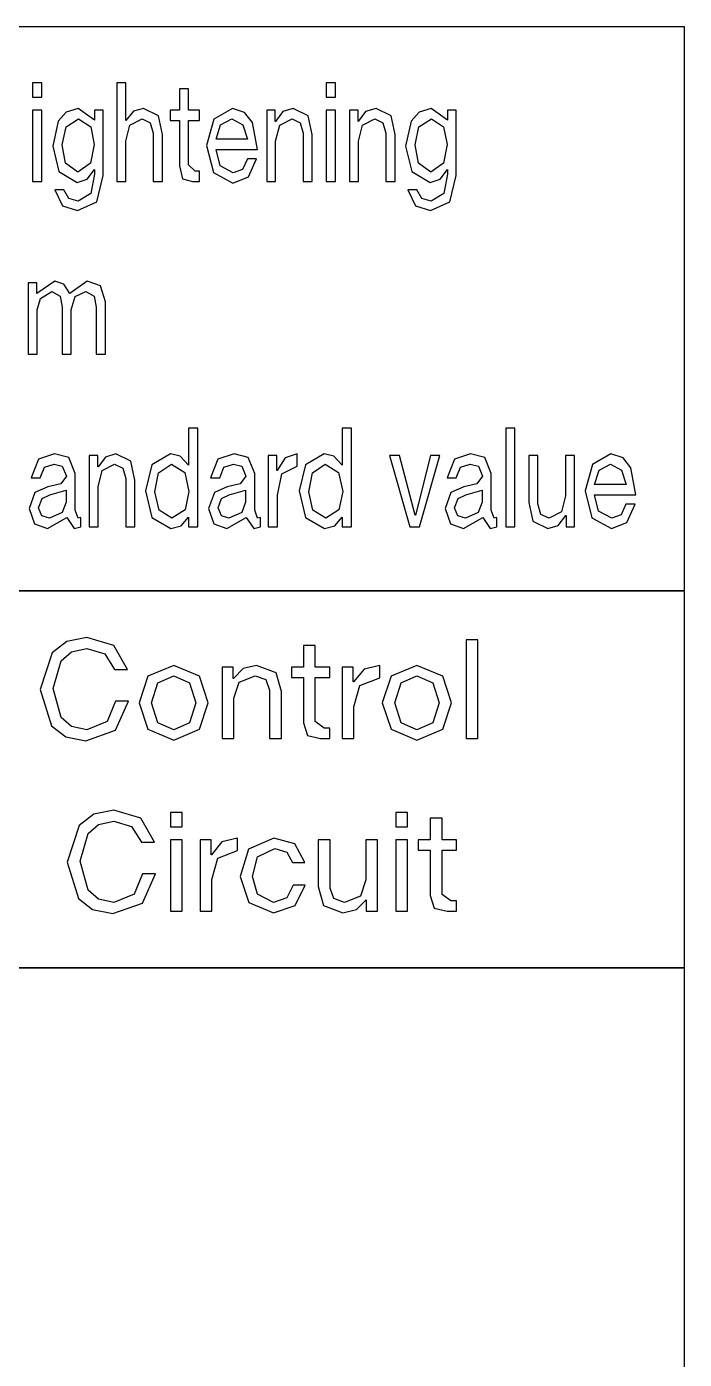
# Model space of a CAD drawing. Extents: x -212 to 220, y 7 to 294.
# Drawn here: x 178.59 to 192.02, y 120.68 to 147.9 of the extents above; entities that cross this region are included whole.
import ezdxf

# ---------------------------------------------------------------- set-up
doc = ezdxf.new("R2010")
doc.units = 0

msp = doc.modelspace()

# ---------------------------------------------------------------- linework, layer by layer
at = {"layer": '1'}
for p, q in [((157.417564, 147.898229), (192.017579, 147.898229)), ((174.718, 147.898), (192.017831, 147.898)), ((192.017579, 147.898229), (192.017579, 136.37618)), ((178.895228, 146.751071), (178.709193, 146.751071)), ((178.709193, 146.751071), (178.709193, 146.457548)), ((178.895228, 146.457548), (178.895228, 146.751071)), ((180.611915, 146.751071), (180.430014, 146.751071)), ((180.430014, 146.751071), (180.430014, 144.733622)), ((180.611915, 145.977991), (180.611915, 146.751071)), ((184.892781, 146.751071), (184.706747, 146.751071)), ((184.706747, 146.751071), (184.706747, 146.457548)), ((184.892781, 146.457548), (184.892781, 146.751071)), ((178.709193, 146.457548), (178.895228, 146.457548)), ((181.894521, 146.631181), (181.708486, 146.631181)), ((181.708486, 146.631181), (181.708486, 146.192965)), ((181.894521, 146.192965), (181.894521, 146.631181)), ((184.706747, 146.457548), (184.892781, 146.457548)), ((178.895228, 146.192965), (178.709193, 146.192965)), ((178.709193, 146.192965), (178.709193, 144.733622)), ((178.895228, 144.733622), (178.895228, 146.192965)), ((179.641434, 146.226038), (179.394356, 146.154143)), ((179.976296, 145.986259), (179.641434, 146.226038)), ((180.149929, 146.192965), (179.976296, 146.192965)), ((179.976296, 146.192965), (179.976296, 145.986259)), ((180.149929, 144.857646), (180.149929, 146.192965)), ((180.971582, 146.226038), (180.767461, 146.168677)), ((181.277506, 146.07721), (180.971582, 146.226038)), ((181.708486, 146.192965), (181.518318, 146.192965)), ((181.518318, 146.192965), (181.518318, 145.982125)), ((182.117763, 146.192965), (181.894521, 146.192965)), ((182.117763, 145.982125), (182.117763, 146.192965)), ((182.790589, 146.226038), (182.411284, 146.010547)), ((183.038635, 146.145552), (182.790589, 146.226038)), ((183.663918, 146.192965), (183.490285, 146.192965)), ((183.490285, 146.192965), (183.490286, 144.733622)), ((183.663918, 145.961455), (183.663918, 146.192965)), ((184.031854, 146.226038), (183.818947, 146.161959)), ((184.337778, 146.07721), (184.031854, 146.226038)), ((184.892781, 146.192965), (184.706747, 146.192965)), ((184.706747, 146.192965), (184.706747, 144.733622)), ((184.892781, 144.733622), (184.892781, 146.192965)), ((185.354767, 146.192965), (185.181135, 146.192965)), ((185.181135, 146.192965), (185.181135, 144.733622)), ((185.354767, 145.961455), (185.354767, 146.192965)), ((185.722703, 146.226038), (185.509796, 146.161959)), ((186.028627, 146.07721), (185.722703, 146.226038)), ((186.848213, 146.226038), (186.601136, 146.154143)), ((187.183076, 145.986259), (186.848213, 146.226038)), ((187.356708, 146.192965), (187.183076, 146.192965)), ((187.183076, 146.192965), (187.183076, 145.986259)), ((187.356708, 144.857646), (187.356708, 146.192965)), ((179.233708, 145.97024), (179.120537, 145.457093)), ((179.394356, 146.154143), (179.233708, 145.97024)), ((179.392354, 145.854484), (179.649702, 146.015198)), ((179.649702, 146.015198), (179.895681, 145.850867)), ((180.616049, 145.977991), (180.611915, 145.977991)), ((180.767461, 146.168677), (180.616049, 145.977991)), ((180.695631, 145.884973), (180.946777, 146.015198)), ((180.946777, 146.015198), (181.113175, 145.9351)), ((181.113175, 145.9351), (181.174153, 145.721676)), ((181.360188, 145.692737), (181.277506, 146.07721)), ((181.518318, 145.982125), (181.708486, 145.982125)), ((181.708486, 145.982125), (181.708486, 145.051949)), ((181.894521, 145.076754), (181.894521, 145.982125)), ((181.894521, 145.982125), (182.117763, 145.982125)), ((182.411284, 146.010547), (182.261423, 145.469495)), ((182.548744, 145.892208), (182.778186, 146.015198)), ((182.778186, 146.015198), (183.004529, 145.895309)), ((183.196765, 145.941818), (183.038635, 146.145552)), ((183.299083, 145.390947), (183.196765, 145.941818)), ((183.668053, 145.961455), (183.663918, 145.961455)), ((183.818947, 146.161959), (183.668053, 145.961455)), ((183.755902, 145.884973), (184.007049, 146.015198)), ((184.007049, 146.015198), (184.173447, 145.9351)), ((184.173447, 145.9351), (184.234425, 145.721676)), ((184.42046, 145.692737), (184.337778, 146.07721)), ((185.358901, 145.961455), (185.354767, 145.961455)), ((185.509796, 146.161959), (185.358901, 145.961455)), ((185.446751, 145.884973), (185.697898, 146.015198)), ((185.697898, 146.015198), (185.864296, 145.9351)), ((185.864296, 145.9351), (185.925274, 145.721676)), ((186.111309, 145.692737), (186.028627, 146.07721)), ((186.440487, 145.97024), (186.327316, 145.457093)), ((186.601136, 146.154143), (186.440487, 145.97024)), ((186.599133, 145.854484), (186.856481, 146.015198)), ((186.856481, 146.015198), (187.102461, 145.850867)), ((179.314839, 145.486031), (179.392354, 145.854484)), ((179.895681, 145.850867), (179.968028, 145.4943)), ((180.611915, 145.556311), (180.695631, 145.884973)), ((181.174153, 145.721676), (181.174153, 144.733622)), ((181.360188, 144.733622), (181.360188, 145.692737)), ((182.455726, 145.601787), (182.548744, 145.892208)), ((183.004529, 145.895309), (183.100646, 145.601787)), ((183.672186, 145.556311), (183.755902, 145.884973)), ((184.234425, 145.721676), (184.234425, 144.733622)), ((184.42046, 144.733622), (184.42046, 145.692737)), ((185.363036, 145.556311), (185.446751, 145.884973)), ((185.925274, 145.721676), (185.925274, 144.733622)), ((186.111309, 144.733622), (186.111309, 145.692737)), ((186.521619, 145.486031), (186.599133, 145.854484)), ((187.102461, 145.850867), (187.174807, 145.4943)), ((179.120537, 145.457093), (179.245076, 144.938261)), ((179.382535, 145.10776), (179.314839, 145.486031)), ((179.968028, 145.4943), (179.892064, 145.107243)), ((180.611915, 144.733622), (180.611915, 145.556311)), ((182.261423, 145.469495), (182.401466, 144.917591)), ((183.100646, 145.601787), (182.455726, 145.601787)), ((182.538408, 145.0566), (182.455726, 145.390947)), ((182.455726, 145.390947), (183.299083, 145.390947)), ((183.672186, 144.733622), (183.672186, 145.556311)), ((185.363036, 144.733622), (185.363036, 145.556311)), ((186.327316, 145.457093), (186.451856, 144.938261)), ((186.589315, 145.10776), (186.521619, 145.486031)), ((187.174807, 145.4943), (187.098843, 145.107243)), ((179.633166, 144.927926), (179.382535, 145.10776)), ((179.892064, 145.107243), (179.633166, 144.927926)), ((183.096512, 145.196643), (182.998328, 144.982703)), ((183.282547, 145.196643), (183.096512, 145.196643)), ((183.116666, 144.827674), (183.282547, 145.196643)), ((186.839945, 144.927926), (186.589315, 145.10776)), ((187.098843, 145.107243), (186.839945, 144.927926)), ((179.245076, 144.938261), (179.620763, 144.717086)), ((179.633166, 144.927926), (179.633166, 144.927926)), ((179.827469, 144.782715), (179.972162, 144.981669)), ((179.976297, 144.886585), (179.898782, 144.487126)), ((179.972162, 144.981669), (179.976297, 144.981669)), ((179.976297, 144.981669), (179.976297, 144.886585)), ((180.022805, 144.321761), (180.149929, 144.857646)), ((181.708486, 145.051949), (181.769981, 144.792017)), ((182.030947, 144.944462), (181.894521, 145.076754)), ((182.117763, 144.944462), (182.030947, 144.944462)), ((182.117763, 144.733622), (182.117763, 144.944462)), ((182.401466, 144.917591), (182.798857, 144.700549)), ((182.807125, 144.911389), (182.538408, 145.0566)), ((182.798857, 144.700549), (183.116666, 144.827674)), ((182.998328, 144.982703), (182.807125, 144.911389)), ((186.451856, 144.938261), (186.827542, 144.717086)), ((186.839945, 144.927926), (186.839945, 144.927926)), ((187.034248, 144.782715), (187.178942, 144.981669)), ((187.183076, 144.886585), (187.105562, 144.487126)), ((187.178942, 144.981669), (187.183076, 144.981669)), ((187.183076, 144.981669), (187.183076, 144.886585)), ((187.229585, 144.321761), (187.356708, 144.857646)), ((178.709193, 144.733622), (178.895228, 144.733622)), ((179.347913, 144.568258), (179.161878, 144.568258)), ((179.161878, 144.568258), (179.321041, 144.235978)), ((179.451265, 144.385323), (179.347913, 144.568258)), ((179.620763, 144.717086), (179.827469, 144.782715)), ((180.430014, 144.733622), (180.611915, 144.733622)), ((181.174153, 144.733622), (181.360188, 144.733622)), ((181.769981, 144.792017), (181.977203, 144.733622)), ((181.977203, 144.733622), (182.117763, 144.733622)), ((183.490286, 144.733622), (183.672186, 144.733622)), ((184.234425, 144.733622), (184.42046, 144.733622)), ((184.706747, 144.733622), (184.892781, 144.733622)), ((185.181135, 144.733622), (185.363036, 144.733622)), ((185.925274, 144.733622), (186.111309, 144.733622)), ((186.554692, 144.568258), (186.368657, 144.568258)), ((186.368657, 144.568258), (186.527821, 144.235978)), ((186.658045, 144.385323), (186.554692, 144.568258)), ((186.827542, 144.717086), (187.034248, 144.782715)), ((179.641434, 144.332613), (179.451265, 144.385323)), ((179.629032, 144.142444), (180.022805, 144.321761)), ((179.898782, 144.487126), (179.641434, 144.332613)), ((186.848213, 144.332613), (186.658045, 144.385323)), ((186.835811, 144.142444), (187.229585, 144.321761)), ((187.105562, 144.487126), (186.848213, 144.332613)), ((179.321041, 144.235978), (179.629032, 144.142444)), ((186.527821, 144.235978), (186.835811, 144.142444)), ((178.793942, 142.665531), (178.62031, 142.665531)), ((178.62031, 142.665531), (178.62031, 141.206189)), ((178.793942, 142.450557), (178.793942, 142.665531)), ((179.161877, 142.698604), (178.798076, 142.450557)), ((179.348946, 142.641243), (179.161877, 142.698604)), ((179.823334, 142.698604), (179.467801, 142.450557)), ((180.093085, 142.600936), (179.823334, 142.698604)), ((178.798076, 142.450557), (178.793942, 142.450557)), ((178.87094, 142.343587), (179.104, 142.487764)), ((179.104, 142.487764), (179.271431, 142.396297)), ((179.271431, 142.396297), (179.314839, 142.165303)), ((179.467801, 142.450557), (179.348946, 142.641243)), ((179.500874, 142.115694), (179.580973, 142.386995)), ((179.580973, 142.386995), (179.794396, 142.487764)), ((179.794396, 142.487764), (179.968545, 142.393197)), ((179.968545, 142.393197), (180.009369, 142.165303)), ((180.195404, 142.276925), (180.093085, 142.600936)), ((178.80221, 142.115694), (178.87094, 142.343587)), ((178.80221, 141.206189), (178.80221, 142.115694)), ((179.314839, 142.165303), (179.314839, 141.206189)), ((179.500874, 141.206189), (179.500874, 142.115694)), ((180.009369, 142.165303), (180.009369, 141.206189)), ((180.195404, 141.206189), (180.195404, 142.276925)), ((178.62031, 141.206189), (178.80221, 141.206189)), ((179.314839, 141.206189), (179.500874, 141.206189)), ((180.009369, 141.206189), (180.195404, 141.206189)), ((182.080556, 139.696192), (181.894521, 139.696192)), ((181.894521, 139.696192), (181.894521, 138.943784)), ((182.080556, 137.678744), (182.080556, 139.696192)), ((185.220409, 139.696192), (185.034375, 139.696192)), ((185.034375, 139.696192), (185.034375, 138.943784)), ((185.220409, 137.678744), (185.220409, 139.696192)), ((188.556632, 139.696203), (188.370598, 139.696203)), ((188.370598, 139.696203), (188.370598, 137.678755)), ((188.556632, 137.678755), (188.556632, 139.696203)), ((179.159811, 139.17116), (178.830116, 139.063673)), ((179.446614, 139.09933), (179.159811, 139.17116)), ((180.041408, 139.138087), (179.867776, 139.138087)), ((179.867776, 139.138087), (179.867776, 137.678744)), ((180.041408, 138.906577), (180.041408, 139.138087)), ((180.196437, 139.107081), (180.045543, 138.906577)), ((180.409344, 139.17116), (180.196437, 139.107081)), ((180.715268, 139.022332), (180.409344, 139.17116)), ((181.526585, 139.17116), (181.141597, 138.946367)), ((181.720888, 139.122584), (181.526585, 139.17116)), ((181.890387, 138.943784), (181.720888, 139.122584)), ((182.823661, 139.17116), (182.493966, 139.063673)), ((183.110465, 139.09933), (182.823661, 139.17116)), ((183.696991, 139.138087), (183.523358, 139.138087)), ((183.523358, 139.138087), (183.523359, 137.678744)), ((183.696991, 138.832162), (183.696991, 139.138087)), ((184.114536, 139.17116), (183.867523, 139.091579)), ((184.114536, 138.918979), (184.114536, 139.17116)), ((184.666439, 139.17116), (184.28145, 138.946367)), ((184.860742, 139.122584), (184.666439, 139.17116)), ((185.03024, 138.943784), (184.860742, 139.122584)), ((186.203292, 139.138098), (185.996587, 139.138098)), ((185.996587, 139.138098), (186.414132, 137.678755)), ((186.521618, 137.922668), (186.203292, 139.138098)), ((186.831677, 139.138098), (186.525753, 137.922668)), ((186.612569, 137.678755), (187.02598, 139.138098)), ((187.02598, 139.138098), (186.831677, 139.138098)), ((187.654364, 139.171171), (187.324669, 139.063684)), ((187.941167, 139.099341), (187.654364, 139.171171)), ((189.026887, 139.138098), (188.844986, 139.138098)), ((188.844986, 139.138098), (188.844986, 138.178983)), ((189.026887, 138.150045), (189.026887, 139.138098)), ((189.77516, 139.138098), (189.589125, 139.138098)), ((189.589125, 139.138098), (189.589125, 138.315409)), ((189.77516, 137.678755), (189.77516, 139.138098)), ((190.520332, 139.171171), (190.141028, 138.95568)), ((190.768379, 139.090685), (190.520332, 139.171171)), ((178.830116, 139.063673), (178.680254, 138.683334)), ((178.866289, 138.683334), (178.951039, 138.902442)), ((178.951039, 138.902442), (179.147408, 138.96032)), ((179.147408, 138.96032), (179.316907, 138.917428)), ((179.316907, 138.917428), (179.399588, 138.716407)), ((179.581489, 138.77015), (179.446614, 139.09933)), ((180.045543, 138.906577), (180.041408, 138.906577)), ((180.133392, 138.830095), (180.384539, 138.96032)), ((180.384539, 138.96032), (180.550937, 138.880221)), ((180.550937, 138.880221), (180.611915, 138.666798)), ((180.79795, 138.637859), (180.715268, 139.022332)), ((181.141597, 138.946367), (181.013956, 138.414617)), ((181.28319, 138.784103), (181.547256, 138.96032)), ((181.547256, 138.96032), (181.819591, 138.791855)), ((181.894521, 138.943784), (181.890387, 138.943784)), ((182.493966, 139.063673), (182.344105, 138.683334)), ((182.53014, 138.683334), (182.614889, 138.902442)), ((182.614889, 138.902442), (182.811259, 138.96032)), ((182.811259, 138.96032), (182.980757, 138.917428)), ((182.980757, 138.917428), (183.063439, 138.716407)), ((183.24534, 138.77015), (183.110465, 139.09933)), ((183.867523, 139.091579), (183.701125, 138.832162)), ((183.800344, 138.762916), (184.114536, 138.918979)), ((184.28145, 138.946367), (184.15381, 138.414617)), ((184.423044, 138.784114), (184.68711, 138.960331)), ((184.68711, 138.960331), (184.959444, 138.791866)), ((185.034375, 138.943784), (185.03024, 138.943784)), ((187.324669, 139.063684), (187.174807, 138.683345)), ((187.360842, 138.683345), (187.445592, 138.902453)), ((187.445592, 138.902453), (187.641961, 138.960331)), ((187.641961, 138.960331), (187.81146, 138.917439)), ((187.81146, 138.917439), (187.894142, 138.716418)), ((188.076042, 138.770161), (187.941167, 139.099341)), ((190.141028, 138.95568), (189.991167, 138.414628)), ((190.18547, 138.54692), (190.278488, 138.837341)), ((190.278488, 138.837341), (190.50793, 138.960331)), ((190.50793, 138.960331), (190.734272, 138.840441)), ((190.734272, 138.840441), (190.83039, 138.54692)), ((190.926509, 138.88695), (190.768379, 139.090685)), ((191.028827, 138.336079), (190.926509, 138.88695)), ((178.680254, 138.683334), (178.866289, 138.683334)), ((179.285384, 138.562411), (179.019251, 138.501433)), ((179.399588, 138.716407), (179.285384, 138.562411)), ((179.581489, 138.021876), (179.581489, 138.77015)), ((180.049677, 138.501433), (180.133392, 138.830095)), ((180.611915, 138.666798), (180.611915, 137.678744)), ((180.79795, 137.678744), (180.79795, 138.637859)), ((181.20826, 138.393946), (181.28319, 138.784103)), ((181.819591, 138.791855), (181.902789, 138.406349)), ((182.344105, 138.683334), (182.53014, 138.683334)), ((182.949235, 138.562411), (182.683102, 138.501433)), ((183.063439, 138.716407), (182.949235, 138.562411)), ((183.24534, 138.021876), (183.24534, 138.77015)), ((183.701125, 138.832162), (183.696991, 138.832162)), ((183.709393, 138.3278), (183.800344, 138.762916)), ((184.348113, 138.393957), (184.423044, 138.784114)), ((184.959444, 138.791866), (185.042643, 138.40636)), ((187.174807, 138.683345), (187.360842, 138.683345)), ((187.779937, 138.562422), (187.513804, 138.501444)), ((187.894142, 138.716418), (187.779937, 138.562422)), ((188.076042, 138.021887), (188.076042, 138.770161)), ((178.757769, 138.385161), (178.638913, 138.054949)), ((179.019251, 138.501433), (178.757769, 138.385161)), ((178.901946, 138.259071), (179.060592, 138.331934)), ((179.060592, 138.331934), (179.395455, 138.431153)), ((179.395455, 138.431153), (179.395455, 138.187241)), ((180.049677, 137.678744), (180.049677, 138.501433)), ((181.013956, 138.414617), (181.142114, 137.875115)), ((181.293526, 138.022909), (181.20826, 138.393946)), ((181.20826, 138.393946), (181.20826, 138.393946)), ((181.902789, 138.406349), (181.822174, 138.029111)), ((182.42162, 138.385161), (182.302764, 138.054949)), ((182.683102, 138.501433), (182.42162, 138.385161)), ((182.565797, 138.259071), (182.724443, 138.331934)), ((182.724443, 138.331934), (183.059306, 138.431153)), ((183.059306, 138.431153), (183.059306, 138.187241)), ((183.709393, 137.678744), (183.709393, 138.3278)), ((184.15381, 138.414617), (184.281967, 137.875115)), ((184.433379, 138.02292), (184.348113, 138.393957)), ((184.348113, 138.393957), (184.348113, 138.393957)), ((185.042643, 138.40636), (184.962027, 138.029122)), ((187.252322, 138.385172), (187.133466, 138.05496)), ((187.513804, 138.501444), (187.252322, 138.385172)), ((187.396499, 138.259082), (187.555145, 138.331945)), ((187.555145, 138.331945), (187.890008, 138.431164)), ((187.890008, 138.431164), (187.890008, 138.187252)), ((189.589125, 138.315409), (189.507476, 137.986747)), ((189.991167, 138.414628), (190.13121, 137.862723)), ((190.83039, 138.54692), (190.18547, 138.54692)), ((190.268152, 138.001733), (190.18547, 138.336079)), ((190.18547, 138.336079), (191.028827, 138.336079)), ((178.638913, 138.054949), (178.747433, 137.740239)), ((178.833216, 138.071485), (178.901946, 138.259071)), ((178.900912, 137.905087), (178.833216, 138.071485)), ((179.395455, 138.187241), (179.315356, 137.972267)), ((179.639367, 137.856511), (179.581489, 138.021876)), ((181.555524, 137.856511), (181.293526, 138.022909)), ((181.822174, 138.029111), (181.555524, 137.856511)), ((182.302764, 138.054949), (182.411284, 137.740239)), ((182.497067, 138.071485), (182.565797, 138.259071)), ((182.564763, 137.905087), (182.497067, 138.071485)), ((183.059306, 138.187241), (182.979207, 137.972267)), ((183.303218, 137.856511), (183.24534, 138.021876)), ((184.695378, 137.856522), (184.433379, 138.02292)), ((184.962027, 138.029122), (184.695378, 137.856522)), ((187.133466, 138.05496), (187.241987, 137.74025)), ((187.327769, 138.071496), (187.396499, 138.259082)), ((187.395465, 137.905098), (187.327769, 138.071496)), ((187.890008, 138.187252), (187.809909, 137.972278)), ((188.13392, 137.856522), (188.076042, 138.021887)), ((188.844986, 138.178983), (188.927151, 137.79451)), ((189.088381, 137.936621), (189.026887, 138.150045)), ((190.826256, 138.141776), (190.728071, 137.927836)), ((191.012291, 138.141776), (190.826256, 138.141776)), ((190.84641, 137.772806), (191.012291, 138.141776)), ((179.052324, 137.856511), (178.900912, 137.905087)), ((179.010983, 137.645671), (179.407857, 137.868914)), ((179.315356, 137.972267), (179.052324, 137.856511)), ((179.407857, 137.868914), (179.560819, 137.645671)), ((179.697244, 137.868914), (179.639367, 137.856511)), ((179.697244, 137.682878), (179.697244, 137.868914)), ((181.142114, 137.875115), (181.53072, 137.645671)), ((181.74466, 137.700965), (181.890387, 137.877182)), ((181.890387, 137.877182), (181.894521, 137.877182)), ((181.894521, 137.877182), (181.894521, 137.678744)), ((182.716175, 137.856511), (182.564763, 137.905087)), ((182.674834, 137.645671), (183.071708, 137.868914)), ((182.979207, 137.972267), (182.716175, 137.856511)), ((183.071708, 137.868914), (183.22467, 137.645671)), ((183.361095, 137.868914), (183.303218, 137.856511)), ((183.361095, 137.682878), (183.361095, 137.868914)), ((184.281967, 137.875115), (184.670573, 137.645671)), ((184.884513, 137.700965), (185.03024, 137.877182)), ((185.03024, 137.877182), (185.034375, 137.877182)), ((185.034375, 137.877182), (185.034375, 137.678744)), ((186.525753, 137.922668), (186.521618, 137.922668)), ((187.546877, 137.856522), (187.395465, 137.905098)), ((187.505536, 137.645682), (187.90241, 137.868925)), ((187.809909, 137.972278), (187.546877, 137.856522)), ((187.90241, 137.868925), (188.055372, 137.645682)), ((188.191797, 137.868925), (188.13392, 137.856522)), ((188.191797, 137.682889), (188.191797, 137.868925)), ((188.927151, 137.79451), (189.229458, 137.645682)), ((189.258396, 137.856522), (189.088381, 137.936621)), ((189.507476, 137.986747), (189.258396, 137.856522)), ((189.444431, 137.709761), (189.597393, 137.910266)), ((189.597393, 137.910266), (189.601528, 137.910266)), ((189.601528, 137.910266), (189.601528, 137.678755)), ((190.13121, 137.862723), (190.5286, 137.645682)), ((190.536869, 137.856522), (190.268152, 138.001733)), ((190.5286, 137.645682), (190.84641, 137.772806)), ((190.728071, 137.927836), (190.536869, 137.856522)), ((178.747433, 137.740239), (179.010983, 137.645671)), ((179.560819, 137.645671), (179.697244, 137.682878)), ((179.867776, 137.678744), (180.049677, 137.678744)), ((180.611915, 137.678744), (180.79795, 137.678744)), ((181.53072, 137.645671), (181.74466, 137.700965)), ((181.894521, 137.678744), (182.080556, 137.678744)), ((182.411284, 137.740239), (182.674834, 137.645671)), ((183.22467, 137.645671), (183.361095, 137.682878)), ((183.523359, 137.678744), (183.709393, 137.678744)), ((184.670573, 137.645671), (184.884513, 137.700965)), ((185.034375, 137.678744), (185.220409, 137.678744)), ((186.414132, 137.678755), (186.612569, 137.678755)), ((187.241987, 137.74025), (187.505536, 137.645682)), ((188.055372, 137.645682), (188.191797, 137.682889)), ((188.370598, 137.678755), (188.556632, 137.678755)), ((189.229458, 137.645682), (189.444431, 137.709761)), ((189.601528, 137.678755), (189.77516, 137.678755)), ((192.017579, 136.37618), (157.417564, 136.37618)), ((174.717395, 136.375827), (192.017227, 136.375827)), ((174.718, 136.376), (192.017831, 136.376)), ((192.017227, 136.375827), (192.017227, 128.675764)), ((179.407516, 135.338069), (179.10831, 135.110435)), ((179.818343, 135.421527), (179.407516, 135.338069)), ((180.368695, 135.256162), (179.818343, 135.421527)), ((187.801302, 135.376052), (187.561523, 135.376052)), ((187.561523, 135.376052), (187.561523, 133.358608)), ((187.801302, 133.358608), (187.801302, 135.376052)), ((179.10831, 135.110435), (178.863365, 134.359062)), ((179.293829, 134.947138), (179.507058, 135.129685)), ((179.507058, 135.129685), (179.818343, 135.198285)), ((179.818343, 135.198285), (180.181628, 135.090282)), ((180.181628, 135.090282), (180.380581, 134.768338)), ((180.649298, 134.768338), (180.368695, 135.256162)), ((184.482647, 135.256162), (184.242868, 135.256162)), ((184.242868, 135.256162), (184.242868, 134.817947)), ((184.482647, 134.817947), (184.482647, 135.256162)), ((179.132082, 134.379732), (179.293829, 134.947138)), ((180.380581, 134.768338), (180.649298, 134.768338)), ((181.590839, 134.85102), (181.063741, 134.629846)), ((182.117938, 134.629846), (181.590839, 134.85102)), ((182.582001, 134.817947), (182.581991, 133.358608)), ((182.805245, 134.817947), (182.582001, 134.817947)), ((182.805245, 134.586437), (182.805245, 134.817947)), ((183.008837, 134.786942), (182.8135, 134.586437)), ((183.284789, 134.85102), (183.008837, 134.786942)), ((183.681148, 134.702192), (183.284789, 134.85102)), ((184.242868, 134.817947), (183.994824, 134.817947)), ((183.994824, 134.817947), (183.994824, 134.607108)), ((184.776168, 134.817947), (184.482647, 134.817947)), ((184.776168, 134.607108), (184.776168, 134.817947)), ((185.032492, 134.817947), (185.032482, 133.358608)), ((185.255737, 134.817947), (185.032492, 134.817947)), ((185.255737, 134.512024), (185.255737, 134.817947)), ((185.477933, 134.771439), (185.263992, 134.512024)), ((185.797292, 134.85102), (185.477933, 134.771439)), ((185.797292, 134.59884), (185.797292, 134.85102)), ((186.557967, 134.85102), (186.03087, 134.629846)), ((187.085066, 134.629846), (186.557967, 134.85102)), ((181.063741, 134.629846), (180.883909, 134.086211)), ((181.136088, 134.086211), (181.268896, 134.496521)), ((181.268896, 134.496521), (181.590839, 134.640181)), ((181.590839, 134.640181), (181.912784, 134.496521)), ((181.912784, 134.496521), (182.045593, 134.086211)), ((182.297772, 134.086211), (182.117938, 134.629846)), ((182.8135, 134.586437), (182.805245, 134.586437)), ((182.82177, 134.181295), (182.928223, 134.509956)), ((182.928223, 134.509956), (183.251716, 134.640181)), ((183.251716, 134.640181), (183.470308, 134.560082)), ((183.470308, 134.560082), (183.549372, 134.346659)), ((183.789151, 134.317721), (183.681148, 134.702192)), ((183.994824, 134.607108), (184.242868, 134.607108)), ((184.242868, 134.607108), (184.242868, 133.676934)), ((184.482647, 133.701739), (184.482647, 134.607108)), ((184.482647, 134.607108), (184.776168, 134.607108)), ((185.263992, 134.512024), (185.255737, 134.512024)), ((185.3906, 134.442777), (185.797292, 134.59884)), ((186.03087, 134.629846), (185.851037, 134.086211)), ((186.103216, 134.086211), (186.236025, 134.496521)), ((186.236025, 134.496521), (186.557967, 134.640181)), ((186.557967, 134.640181), (186.879911, 134.496521)), ((186.879911, 134.496521), (187.012718, 134.086211)), ((187.264901, 134.086211), (187.085066, 134.629846)), ((178.863365, 134.359062), (179.094875, 133.613889)), ((179.293829, 133.785971), (179.132082, 134.379732)), ((183.549372, 134.346659), (183.549372, 133.358608)), ((183.789151, 133.358608), (183.789151, 134.317721)), ((185.272261, 134.007663), (185.3906, 134.442777)), ((180.40125, 134.119284), (180.233821, 133.702256)), ((180.669967, 134.119284), (180.40125, 134.119284)), ((180.405902, 133.525006), (180.669967, 134.119284)), ((180.883909, 134.086211), (181.063741, 133.546193)), ((180.883909, 134.086211), (180.883909, 134.086211)), ((181.268896, 133.679518), (181.136088, 134.086211)), ((181.136088, 134.086211), (181.136088, 134.086211)), ((182.045593, 134.086211), (181.912784, 133.679518)), ((182.117938, 133.546193), (182.297772, 134.086211)), ((182.82177, 133.358608), (182.82177, 134.181295)), ((185.272261, 133.358608), (185.272261, 134.007663)), ((185.851037, 134.086211), (186.03087, 133.546193)), ((185.851037, 134.086211), (185.851037, 134.086211)), ((186.236025, 133.679518), (186.103216, 134.086211)), ((186.103216, 134.086211), (186.103216, 134.086211)), ((187.012718, 134.086211), (186.879911, 133.679518)), ((187.085066, 133.546193), (187.264901, 134.086211)), ((179.507058, 133.603618), (179.293829, 133.785971)), ((180.233821, 133.702256), (179.818343, 133.536375)), ((181.590839, 133.536375), (181.268896, 133.679518)), ((181.912784, 133.679518), (181.590839, 133.536375)), ((184.242868, 133.676934), (184.323483, 133.417002)), ((184.664546, 133.569447), (184.482647, 133.701739)), ((186.557967, 133.536375), (186.236025, 133.679518)), ((186.879911, 133.679518), (186.557967, 133.536375)), ((179.094875, 133.613889), (179.386588, 133.390518)), ((179.386588, 133.390518), (179.797673, 133.308999)), ((179.818343, 133.536375), (179.507058, 133.603618)), ((179.797673, 133.308999), (180.405902, 133.525006)), ((181.063741, 133.546193), (181.590839, 133.325535)), ((181.590839, 133.325535), (182.117938, 133.546193)), ((184.323483, 133.417002), (184.590135, 133.358608)), ((184.776168, 133.569447), (184.664546, 133.569447)), ((184.776168, 133.358608), (184.776168, 133.569447)), ((186.03087, 133.546193), (186.557967, 133.325535)), ((186.557967, 133.325535), (187.085066, 133.546193)), ((182.581991, 133.358608), (182.82177, 133.358608)), ((183.549372, 133.358608), (183.789151, 133.358608)), ((184.590135, 133.358608), (184.776168, 133.358608)), ((185.032482, 133.358608), (185.272261, 133.358608)), ((187.561523, 133.358608), (187.801302, 133.358608)), ((179.957351, 131.810644), (179.658145, 131.58301)), ((180.368177, 131.894101), (179.957351, 131.810644)), ((180.918531, 131.728737), (180.368177, 131.894101)), ((181.765506, 131.848626), (181.525727, 131.848626)), ((181.525727, 131.848626), (181.525727, 131.555105)), ((181.765506, 131.555105), (181.765506, 131.848626)), ((186.365732, 131.848626), (186.125953, 131.848626)), ((186.125953, 131.848626), (186.125953, 131.555105)), ((186.365732, 131.555105), (186.365732, 131.848626)), ((179.658145, 131.58301), (179.413199, 130.831636)), ((179.843664, 131.419713), (180.056893, 131.602259)), ((180.056893, 131.602259), (180.368177, 131.67086)), ((180.368177, 131.67086), (180.731463, 131.562856)), ((180.731463, 131.562856), (180.930416, 131.240913)), ((181.199133, 131.240913), (180.918531, 131.728737)), ((181.525727, 131.555105), (181.765506, 131.555105)), ((186.125953, 131.555105), (186.365732, 131.555105)), ((187.070598, 131.728737), (186.830819, 131.728737)), ((186.830819, 131.728737), (186.830819, 131.290522)), ((187.070598, 131.290522), (187.070598, 131.728737)), ((179.681917, 130.852307), (179.843664, 131.419713)), ((180.930416, 131.240913), (181.199133, 131.240913)), ((181.765506, 131.290522), (181.525727, 131.290522)), ((181.525727, 131.290522), (181.525727, 129.831183)), ((181.765506, 129.831183), (181.765506, 131.290522)), ((182.131388, 131.290522), (182.131374, 129.831183)), ((182.354629, 131.290522), (182.131388, 131.290522)), ((182.354629, 130.984598), (182.354629, 131.290522)), ((182.576825, 131.244013), (182.362884, 130.984598)), ((182.896184, 131.323595), (182.576825, 131.244013)), ((182.896184, 131.071414), (182.896184, 131.323595)), ((183.63619, 131.323595), (183.119426, 131.097252)), ((184.06252, 131.203706), (183.63619, 131.323595)), ((184.783404, 131.290522), (184.543625, 131.290522)), ((184.543625, 131.290522), (184.543625, 130.331409)), ((184.783404, 130.302471), (184.783404, 131.290522)), ((185.750785, 131.290522), (185.511006, 131.290522)), ((185.511006, 131.290522), (185.511006, 130.467835)), ((185.750782, 129.831183), (185.750785, 131.290522)), ((186.365732, 131.290522), (186.125953, 131.290522)), ((186.125953, 131.290522), (186.125953, 129.831183)), ((186.365732, 129.831183), (186.365732, 131.290522)), ((186.830819, 131.290522), (186.582771, 131.290522)), ((186.582771, 131.290522), (186.582771, 131.079682)), ((187.364119, 131.290522), (187.070598, 131.290522)), ((187.364119, 131.079682), (187.364119, 131.290522)), ((182.362884, 130.984598), (182.354629, 130.984598)), ((182.489492, 130.915352), (182.896184, 131.071414)), ((183.119426, 131.097252), (182.949926, 130.542249)), ((183.202109, 130.542249), (183.299259, 130.939123)), ((183.299259, 130.939123), (183.65686, 131.112755)), ((183.65686, 131.112755), (183.898705, 131.036274)), ((183.898705, 131.036274), (184.016526, 130.823368)), ((184.268706, 130.823368), (184.06252, 131.203706)), ((186.582771, 131.079682), (186.830819, 131.079682)), ((186.830819, 131.079682), (186.830819, 130.149509)), ((187.070598, 130.174313), (187.070598, 131.079682)), ((187.070598, 131.079682), (187.364119, 131.079682)), ((179.413199, 130.831636), (179.64471, 130.086464)), ((179.843664, 130.258546), (179.681917, 130.852307)), ((182.371153, 130.480237), (182.489492, 130.915352)), ((184.016526, 130.823368), (184.268706, 130.823368)), ((180.951088, 130.591858), (180.783659, 130.17483)), ((181.219806, 130.591858), (180.951088, 130.591858)), ((180.955739, 129.99758), (181.219806, 130.591858)), ((182.371153, 129.831183), (182.371153, 130.480237)), ((182.949926, 130.542249), (183.123559, 130.007399)), ((183.300293, 130.17483), (183.202109, 130.542249)), ((185.511006, 130.467835), (185.404036, 130.139173)), ((180.056893, 130.076193), (179.843664, 130.258546)), ((180.783659, 130.17483), (180.368177, 130.008949)), ((183.627921, 130.008949), (183.300293, 130.17483)), ((184.02893, 130.364482), (183.904394, 130.10455)), ((184.276975, 130.364482), (184.02893, 130.364482)), ((184.072338, 129.947971), (184.276975, 130.364482)), ((184.543625, 130.331409), (184.649562, 129.946938)), ((184.861951, 130.089047), (184.783404, 130.302471)), ((185.404036, 130.139173), (185.076925, 130.008949)), ((186.830819, 130.149509), (186.911434, 129.889577)), ((187.252497, 130.042022), (187.070598, 130.174313)), ((179.64471, 130.086464), (179.936423, 129.863093)), ((179.936423, 129.863093), (180.347508, 129.781573)), ((180.368177, 130.008949), (180.056893, 130.076193)), ((180.347508, 129.781573), (180.955739, 129.99758)), ((183.123559, 130.007399), (183.632056, 129.79811)), ((183.904394, 130.10455), (183.627921, 130.008949)), ((183.632056, 129.79811), (184.072338, 129.947971)), ((184.649562, 129.946938), (185.043852, 129.79811)), ((185.076925, 130.008949), (184.861951, 130.089047)), ((185.043852, 129.79811), (185.321871, 129.862188)), ((185.321871, 129.862188), (185.519275, 130.062692)), ((185.519275, 130.062692), (185.523403, 130.062692)), ((185.523403, 130.062692), (185.523403, 129.831183)), ((186.911434, 129.889577), (187.178082, 129.831183)), ((187.364119, 130.042022), (187.252497, 130.042022)), ((187.364119, 129.831183), (187.364119, 130.042022)), ((181.525727, 129.831183), (181.765506, 129.831183)), ((182.131374, 129.831183), (182.371153, 129.831183)), ((185.523403, 129.831183), (185.750782, 129.831183)), ((186.125953, 129.831183), (186.365732, 129.831183)), ((187.178082, 129.831183), (187.364119, 129.831183)), ((174.717395, 128.676116), (192.017227, 128.676116)), ((192.017227, 128.675764), (174.717395, 128.675764)), ((174.718, 128.676), (192.017831, 128.676)), ((192.017227, 128.676116), (192.017227, 105.38719))]:
    msp.add_line(p, q, dxfattribs=at)

doc.saveas('drawing.dxf')
